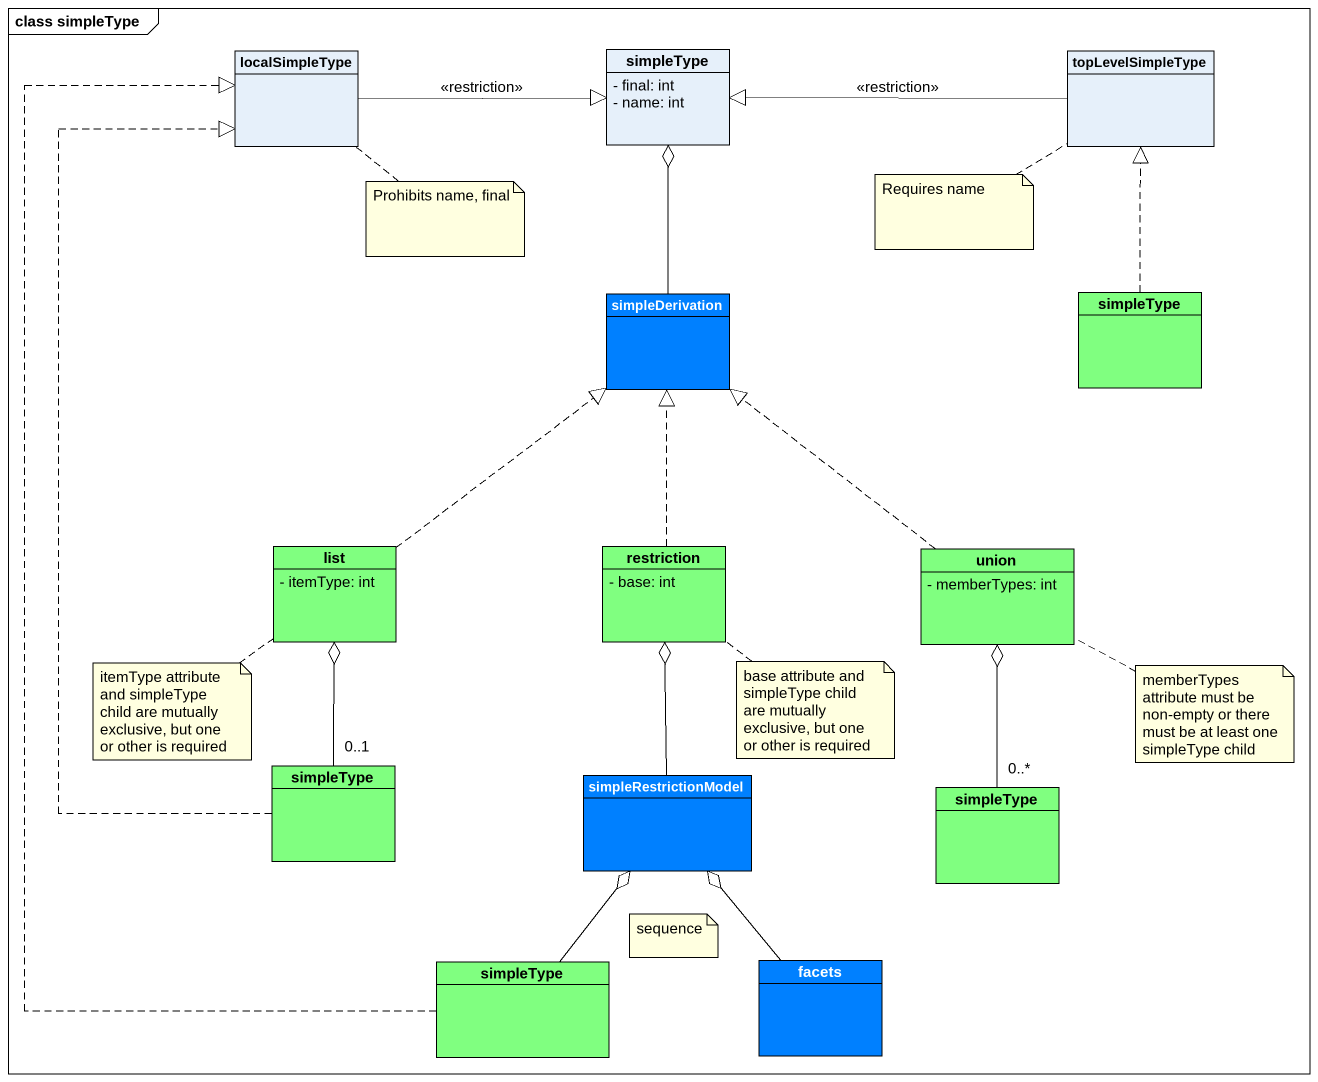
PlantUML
@startuml
mainframe class simpleType
hide circle
hide empty members
skinparam classAttributeIconSize 0
class localSimpleType
class simpleType {
  - final: int
  - name: int
}
class topLevelSimpleType
class simpleDerivation #0080FF
class "simpleType" as simpleType_2 #80FF80
class list #80FF80 {
  - itemType: int
}
class restriction #80FF80 {
  - base: int
}
class union #80FF80 {
  - memberTypes: int
}
class "simpleType" as simpleType_3 #80FF80
class simpleRestrictionModel #0080FF
class "simpleType" as simpleType_4 #80FF80
class "simpleType" as simpleType_5 #80FF80
class facets #0080FF
localSimpleType -right-|> simpleType : <<restriction>>
topLevelSimpleType -left-|> simpleType : <<restriction>>
simpleDerivation -up-o simpleType
simpleType_2 .up.|> topLevelSimpleType
list .up.|> simpleDerivation
restriction .up.|> simpleDerivation
union .up.|> simpleDerivation
simpleType_3 .up.|> localSimpleType
simpleType_3 "0..1" -up-o list
simpleRestrictionModel -up-o restriction
simpleType_4 "0..*" -up-o union
simpleType_5 .up.|> localSimpleType
simpleType_5 -up-o simpleRestrictionModel
facets -up-o simpleRestrictionModel
note bottom of localSimpleType : Prohibits name, final
note bottom of topLevelSimpleType : Requires name
note bottom of list : itemType attribute and simpleType child are mutually exclusive, but one or other is required
note bottom of restriction : base attribute and simpleType child are mutually exclusive, but one or other is required
note right of union : memberTypes attribute must be non-empty or there must be at least one simpleType child
note as N6
  sequence
end note
@enduml
